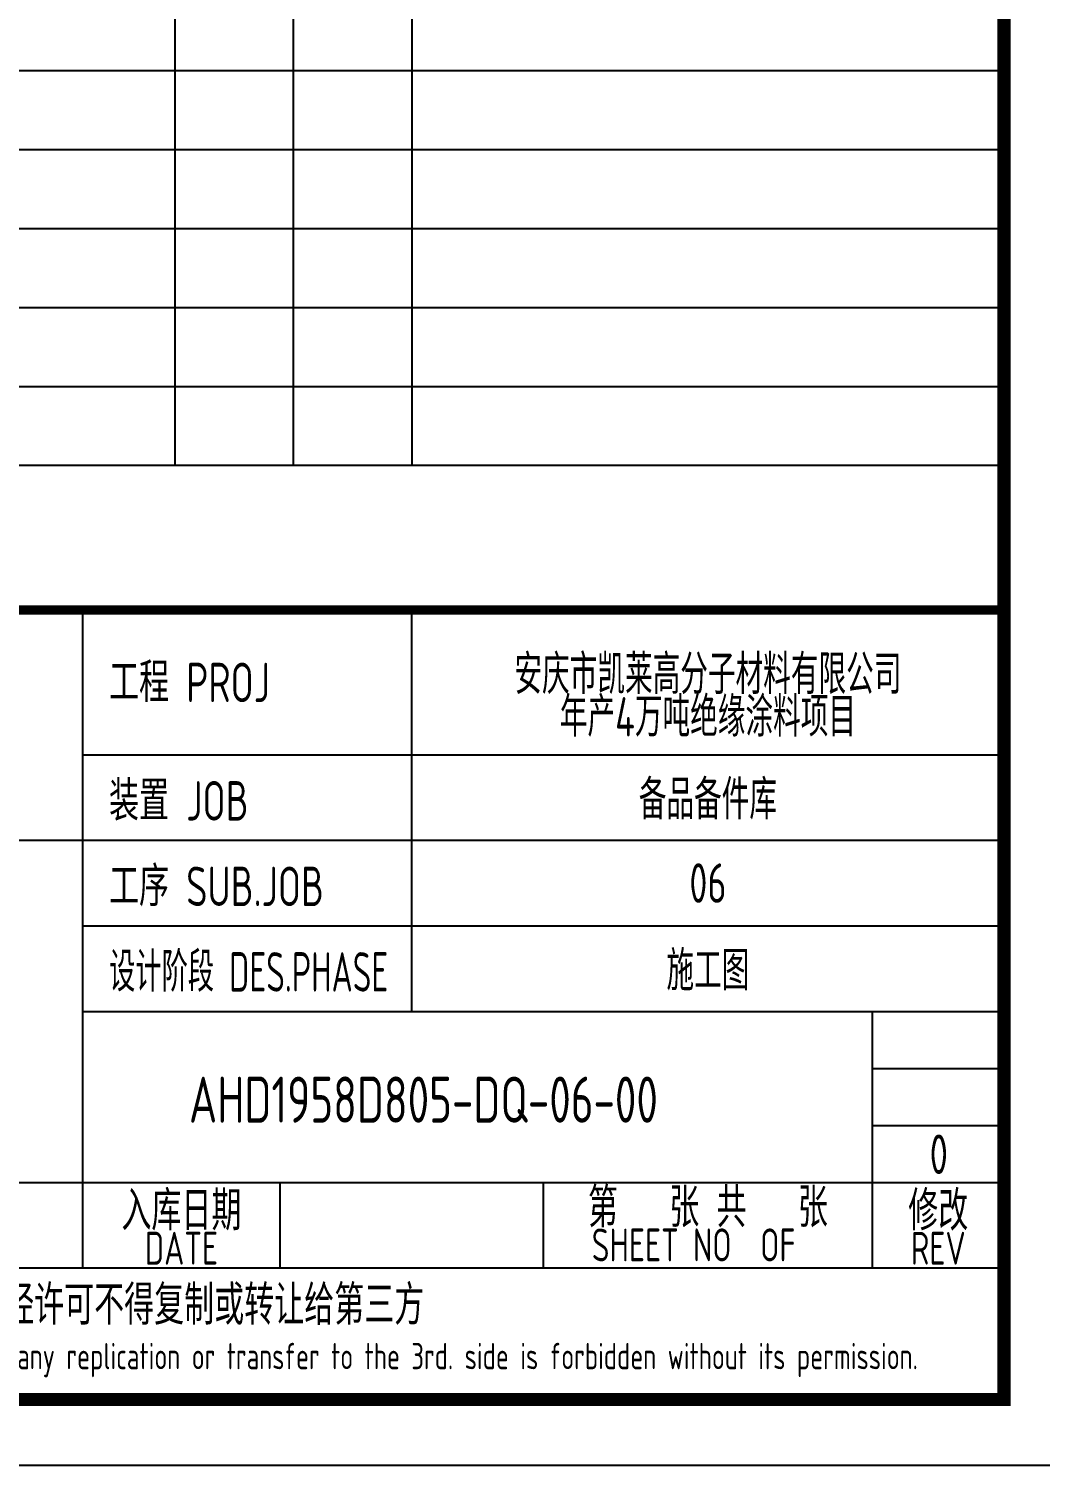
# Model space of a CAD drawing. Extents: x 4981409 to 5298492, y -444687 to -298607.
# Drawn here: x 5018188 to 5025874, y -342473 to -331555 of the extents above; entities that cross this region are included whole.
import ezdxf
from ezdxf.enums import TextEntityAlignment as Align

# ---------------------------------------------------------------- set-up
doc = ezdxf.new("R2010")
doc.units = 0
doc.header["$LTSCALE"] = 1000
doc.header["$MEASUREMENT"] = 0
doc.layers.get('0').update_dxf_attribs({"linetype": 'CONTINUOUS'})
doc.layers.add('AXIS', color=3, linetype='CONTINUOUS')
doc.layers.add('PUB_TITLE', color=4, linetype='CONTINUOUS')
doc.styles.add('AHD', font='sceie.shx', dxfattribs={"width": 0.7, "bigfont": 'sceic.shx'})
doc.styles.add('sceie', font='sceie.shx', dxfattribs={"width": 0.7, "bigfont": 'sceic.shx'})
doc.styles.add('TSSD_Rein', font='Tssdeng.shx', dxfattribs={"width": 0.7, "bigfont": 'hztxt.shx'})

msp = doc.modelspace()

# ---------------------------------------------------------------- linework, layer by layer
for p, q in [((5019298.6, -314472.7), (5019298.6, -334872.7)), ((5021098.6, -314472.7), (5021098.6, -334872.7)), ((5020198.6, -315672.7), (5020198.6, -334872.7)), ((5018598.6, -340972.7), (5018598.6, -335972.7)), ((5021098.6, -339022.7), (5021098.6, -335972.7)), ((5025598.6, -341972.7), (5025598.6, -335972.7)), ((5025598.6, -341972.7), (5025598.6, -335972.7)), ((5018598.6, -337072.7), (5025598.6, -337072.7)), ((5007598.6, -337722.7), (5025598.6, -337722.7)), ((5018598.6, -338372.7), (5025598.6, -338372.7)), ((5018598.6, -339022.7), (5025598.6, -339022.7)), ((5024598.6, -340972.7), (5024598.6, -339022.7)), ((5024598.6, -339456), (5025598.6, -339456)), ((5024598.6, -339889.3), (5025598.6, -339889.3)), ((5007598.6, -340322.7), (5025598.6, -340322.7)), ((5020098.6, -340972.7), (5020098.6, -340322.7)), ((5022098.6, -340972.7), (5022098.6, -340322.7)), ((5007598.6, -340972.7), (5025598.6, -340972.7)), ((5007598.6, -341972.7), (5025598.6, -341972.7)), ((5007598.6, -341972.7), (5025598.6, -341972.7))]:
    msp.add_line(p, q)
msp.add_lwpolyline([(5025598.6, -335972.7, 70, 70, 0), (5007598.6, -335972.7, 70, 70, 0), (5007598.6, -341972.7, 0, 0, 0)], format="xyseb")
at = {"layer": 'PUB_TITLE'}
for p, q in [((5007598.6, -331872.7), (5025598.6, -331872.7)), ((5007598.6, -332472.7), (5025598.6, -332472.7)), ((5007598.6, -333072.7), (5025598.6, -333072.7)), ((5007598.6, -333672.7), (5025598.6, -333672.7)), ((5007598.6, -334272.7), (5025598.6, -334272.7)), ((5007598.6, -334872.7), (5025598.6, -334872.7))]:
    msp.add_line(p, q, dxfattribs=at)
msp.add_lwpolyline([(5005098.6, -342472.7), (5026098.6, -342472.7), (5026098.6, -312772.7), (5005098.6, -312772.7)], close=True, dxfattribs=at)
at = {"layer": 'PUB_TITLE', "const_width": 100}
msp.add_lwpolyline([(5007598.6, -341972.7), (5025598.6, -341972.7), (5025598.6, -313272.7), (5007598.6, -313272.7)], close=True, dxfattribs=at)

# ---------------------------------------------------------------- texts
at = {"style": 'AHD'}
for s, width, p in [('工程 PROJ', 0.8, (5018798.6, -336672.7)), ('工程 PROJ', 0.8, (5018798.6, -336672.7)), ('装置 JOB', 0.8, (5018798.6, -337572.7)), ('装置 JOB', 0.8, (5018798.6, -337572.7)), ('工序 SUB.JOB', 0.8, (5018798.6, -338222.7)), ('工序 SUB.JOB', 0.8, (5018798.6, -338222.7)), ('设计阶段 DES.PHASE', 0.7, (5018798.6, -338872.7)), ('设计阶段 DES.PHASE', 0.7, (5018798.6, -338872.7))]:
    msp.add_text(s, height=300, dxfattribs=dict(at, width=width)).set_placement(p)
at = {"style": 'AHD', "width": 0.8}
for s, height, p in [('入库日期', 300, (5019348.6, -340522.7)), ('入库日期', 300, (5019348.6, -340522.7)), ('第   张 共   张', 300, (5023348.6, -340497.7)), ('修改', 300, (5025098.6, -340522.7)), ('修改', 300, (5025098.6, -340522.7)), ('DATE', 250, (5019348.6, -340822.7)), ('DATE', 250, (5019348.6, -340822.7)), ('SHEET NO  OF  ', 250, (5023348.6, -340797.7)), ('SHEET NO  OF  ', 250, (5023348.6, -340797.7)), ('REV', 250, (5025098.6, -340822.7)), ('REV', 250, (5025098.6, -340822.7)), ('本文件专有权属安徽华东化工医药工程有限责任公司所有,未经许可不得复制或转让给第三方', 300, (5016598.6, -341272.7)), ('本文件专有权属安徽华东化工医药工程有限责任公司所有,未经许可不得复制或转让给第三方', 300, (5016598.6, -341272.7)), ('The proprietary right of this document belongs to Anhui Huadong Chemical And Medical Engineering  Co.,Ltd.  and any replication or transfer to the 3rd. side is forbidden without its permission. ', 200, (5016598.6, -341672.7)), ('The proprietary right of this document belongs to Anhui Huadong Chemical And Medical Engineering  Co.,Ltd.  and any replication or transfer to the 3rd. side is forbidden without its permission. ', 200, (5016598.6, -341672.7))]:
    msp.add_text(s, height=height, dxfattribs=at).set_placement(p, align=Align.MIDDLE)
at = {"width": 0.8}
for tag, text, height, style, p in [('AHD1958D805-DQ-06-00', '200320-02-040', 350, 'sceie', (5021187.3, -339693.5)), ('0', '0', 300, 'AHD', (5025102.7, -340108.8)), ('0', '0', 300, 'AHD', (5025102.7, -340108.8))]:
    msp.add_attdef(tag, text=text, height=height, dxfattribs=dict(at, style=style)).set_placement(p, align=Align.MIDDLE)
at = {"layer": 'AXIS', "style": 'TSSD_Rein', "width": 0.7}
for s, p in [('安庆市凯莱高分子材料有限公司', (5023348.6, -336445.1)), ('年产4万吨绝缘涂料项目', (5023348.6, -336768.1)), ('备品备件库', (5023348.6, -337397.7)), ('06', (5023348.6, -338047.7)), ('施工图', (5023348.6, -338697.7))]:
    msp.add_text(s, height=300, dxfattribs=at).set_placement(p, align=Align.MIDDLE)

doc.saveas('drawing.dxf')
